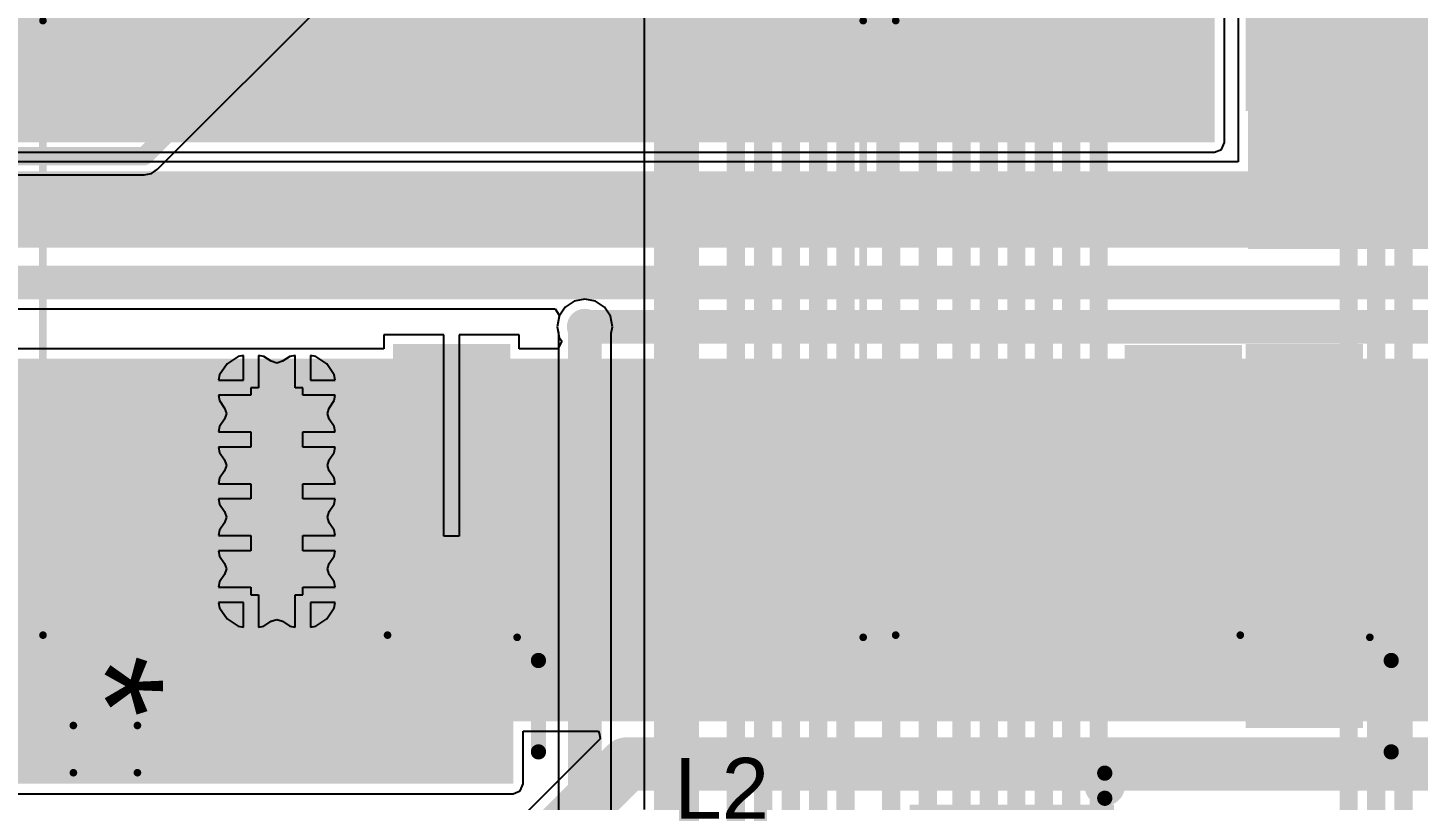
# Model space of a CAD drawing. Header units: millimetres. Extents: x 0 to 214, y 0 to 214.
# Drawn here: x 2.177 to 3.089, y 0.89 to 1.397 of the extents above; entities that cross this region are included whole.
import ezdxf

# ---------------------------------------------------------------- set-up
doc = ezdxf.new("R2010")
doc.units = ezdxf.units.MM
doc.header["$MEASUREMENT"] = 0
for name, color, linetype in [('BottomLayer', 5, 'Continuous'), ('BottomSolder', 6, 'Continuous'), ('TopLayer', 1, 'Continuous'), ('TopOverlay', 2, 'Continuous'), ('TopPaste', 8, 'Continuous'), ('TopSolder', 216, 'Continuous'), ('ViaHoleLayer', 16, 'Continuous')]:
    doc.layers.add(name, color=color, linetype=linetype)
doc.styles.add('Arial', font='', dxfattribs={"height": 0.2})
doc.styles.get('Arial').set_extended_font_data('Arial')

# ---------------------------------------------------------------- blocks, each defined once
blk = doc.blocks.new('SLF12575T_221M1R3_PF_213')
at = {"layer": 'TopLayer'}
for points in [[(-0.26969, 0.06299), (-0.16732, 0.06299), (-0.16732, -0.06299), (-0.26969, -0.06299)], [(0.16732, 0.06299), (0.26969, 0.06299), (0.26969, -0.06299), (0.16732, -0.06299)]]:
    blk.add_hatch(color=1, dxfattribs=at).paths.add_polyline_path(points)
at = {"layer": 'TopPaste'}
for points in [[(-0.26969, 0.06299), (-0.16732, 0.06299), (-0.16732, -0.06299), (-0.26969, -0.06299)], [(0.16732, 0.06299), (0.26969, 0.06299), (0.26969, -0.06299), (0.16732, -0.06299)]]:
    blk.add_hatch(color=8, dxfattribs=at).paths.add_polyline_path(points)
at = {"layer": 'TopSolder'}
for points in [[(-0.27369, 0.06699), (-0.16332, 0.06699), (-0.16332, -0.06699), (-0.27369, -0.06699)], [(0.16332, 0.06699), (0.27369, 0.06699), (0.27369, -0.06699), (0.16332, -0.06699)]]:
    blk.add_hatch(color=216, dxfattribs=at).paths.add_polyline_path(points)
at = {"layer": 'TopOverlay', "const_width": 0.005}
for points in [[(-0.188, 0.19), (-0.188, 0.249)], [(0.217, 0.249), (-0.188, 0.249)], [(0.25, 0.081), (0.25, 0.215)], [(-0.248, 0.081), (-0.248, 0.19)], [(-0.188, 0.19), (-0.248, 0.19)], [(-0.25, -0.215), (-0.25, -0.081)], [(0.25, -0.215), (0.25, -0.081)], [(0.217, -0.249), (-0.217, -0.249)]]:
    blk.add_lwpolyline(points, dxfattribs=at)
at = {"layer": 'TopOverlay'}
for points, const_width in [([(-0.18925, 0.249, 1), (-0.18675, 0.249, 1)], 0.0025), ([(-0.18925, 0.249, 1), (-0.18675, 0.249, 1)], 0.0025), ([(0.21575, 0.249, 1), (0.21825, 0.249, 1)], 0.0025), ([(0.21575, 0.249, 1), (0.21825, 0.249, 1)], 0.0025), ([(0.24875, 0.215, 1), (0.25125, 0.215, 1)], 0.0025), ([(0.24875, 0.215, 1), (0.25125, 0.215, 1)], 0.0025), ([(-0.24925, 0.19, 1), (-0.24675, 0.19, 1)], 0.0025), ([(-0.24925, 0.19, 1), (-0.24675, 0.19, 1)], 0.0025), ([(-0.18925, 0.19, 1), (-0.18675, 0.19, 1)], 0.0025), ([(-0.18925, 0.19, 1), (-0.18675, 0.19, 1)], 0.0025), ([(-0.24925, 0.081, 1), (-0.24675, 0.081, 1)], 0.0025), ([(0.24875, 0.081, 1), (0.25125, 0.081, 1)], 0.0025), ([(-0.27781, 0.061, 1), (-0.2943, 0.061, 1)], 0.01), ([(-0.2968, 0.061, 1), (-0.2918, 0.061, 1)], 0.005), ([(-0.28031, 0.061, 1), (-0.27531, 0.061, 1)], 0.005), ([(-0.25125, -0.081, 1), (-0.24875, -0.081, 1)], 0.0025), ([(0.24875, -0.081, 1), (0.25125, -0.081, 1)], 0.0025), ([(-0.25125, -0.215, 1), (-0.24875, -0.215, 1)], 0.0025), ([(-0.25125, -0.215, 1), (-0.24875, -0.215, 1)], 0.0025), ([(0.24875, -0.215, 1), (0.25125, -0.215, 1)], 0.0025), ([(0.24875, -0.215, 1), (0.25125, -0.215, 1)], 0.0025), ([(-0.21825, -0.249, 1), (-0.21575, -0.249, 1)], 0.0025), ([(-0.21825, -0.249, 1), (-0.21575, -0.249, 1)], 0.0025), ([(0.21575, -0.249, 1), (0.21825, -0.249, 1)], 0.0025), ([(0.21575, -0.249, 1), (0.21825, -0.249, 1)], 0.0025)]:
    blk.add_lwpolyline(points, format="xyb", close=True, dxfattribs=dict(at, const_width=const_width))
at = {"layer": 'TopOverlay', "const_width": 0.005}
for points in [[(0.217, 0.249, -0.414214), (0.25, 0.215)], [(-0.217, -0.249, -0.414214), (-0.25, -0.215)], [(0.25, -0.215, -0.414214), (0.217, -0.249)]]:
    blk.add_lwpolyline(points, format="xyb", dxfattribs=at)
blk = doc.blocks.new('C__0603_216')
at = {"layer": 'TopLayer'}
for points in [[(-0.015, 0.0175), (-0.015, -0.0175), (-0.045, -0.0175), (-0.045, 0.0175)], [(0.045, 0.0175), (0.045, -0.0175), (0.015, -0.0175), (0.015, 0.0175)]]:
    blk.add_hatch(color=1, dxfattribs=at).paths.add_polyline_path(points)
at = {"layer": 'TopPaste'}
for points in [[(-0.015, 0.0175), (-0.015, -0.0175), (-0.045, -0.0175), (-0.045, 0.0175)], [(0.045, 0.0175), (0.045, -0.0175), (0.015, -0.0175), (0.015, 0.0175)]]:
    blk.add_hatch(color=8, dxfattribs=at).paths.add_polyline_path(points)
at = {"layer": 'TopSolder'}
for points in [[(-0.01264, 0.01986), (-0.01264, -0.01986), (-0.04736, -0.01986), (-0.04736, 0.01986)], [(0.04736, 0.01986), (0.04736, -0.01986), (0.01264, -0.01986), (0.01264, 0.01986)]]:
    blk.add_hatch(color=216, dxfattribs=at).paths.add_polyline_path(points)
at = {"layer": 'TopOverlay', "const_width": 0.005}
for points in [[(-0.049, 0.021), (-0.018, 0.021)], [(-0.049, 0.021), (-0.049, -0.021)], [(0.018, 0.021), (0.049, 0.021)], [(0.049, 0.021), (0.049, -0.021)], [(-0.049, -0.021), (-0.018, -0.021)], [(0.018, -0.021), (0.049, -0.021)]]:
    blk.add_lwpolyline(points, dxfattribs=at)
at = {"layer": 'TopOverlay', "const_width": 0.0025}
for points in [[(-0.05025, 0.021, 1), (-0.04775, 0.021, 1)], [(-0.05025, 0.021, 1), (-0.04775, 0.021, 1)], [(-0.01925, 0.021, 1), (-0.01675, 0.021, 1)], [(0.01675, 0.021, 1), (0.01925, 0.021, 1)], [(0.04775, 0.021, 1), (0.05025, 0.021, 1)], [(0.04775, 0.021, 1), (0.05025, 0.021, 1)], [(-0.05025, -0.021, 1), (-0.04775, -0.021, 1)], [(-0.05025, -0.021, 1), (-0.04775, -0.021, 1)], [(-0.01925, -0.021, 1), (-0.01675, -0.021, 1)], [(0.01675, -0.021, 1), (0.01925, -0.021, 1)], [(0.04775, -0.021, 1), (0.05025, -0.021, 1)], [(0.04775, -0.021, 1), (0.05025, -0.021, 1)]]:
    blk.add_lwpolyline(points, format="xyb", close=True, dxfattribs=at)
blk = doc.blocks.new('VT1H471MI135000CE0_360')
at = {"layer": 'TopLayer'}
for points in [[(-0.32461, 0.03445), (-0.08051, 0.03445), (-0.08051, -0.03445), (-0.32461, -0.03445)], [(0.08051, 0.03445), (0.32461, 0.03445), (0.32461, -0.03445), (0.08051, -0.03445)]]:
    blk.add_hatch(color=1, dxfattribs=at).paths.add_polyline_path(points)
at = {"layer": 'TopPaste'}
for points in [[(-0.32461, 0.03445), (-0.08051, 0.03445), (-0.08051, -0.03445), (-0.32461, -0.03445)], [(0.08051, 0.03445), (0.32461, 0.03445), (0.32461, -0.03445), (0.08051, -0.03445)]]:
    blk.add_hatch(color=8, dxfattribs=at).paths.add_polyline_path(points)
at = {"layer": 'TopSolder'}
for points in [[(-0.32861, 0.03845), (-0.07651, 0.03845), (-0.07651, -0.03845), (-0.32861, -0.03845)], [(0.07651, 0.03845), (0.32861, 0.03845), (0.32861, -0.03845), (0.07651, -0.03845)]]:
    blk.add_hatch(color=216, dxfattribs=at).paths.add_polyline_path(points)
at = {"layer": 'TopOverlay'}
for points, const_width in [([(-0.26961, 0.13617), (-0.13578, 0.27)], 0.005), ([(0.269, 0.27), (-0.13578, 0.27)], 0.005), ([(0.269, 0.043), (0.269, 0.27)], 0.005), ([(-0.26842, 0.042), (-0.26961, 0.13617)], 0.005), ([(-0.30956, 0.048), (-0.30956, 0.108)], 0.01), ([(-0.27956, 0.077), (-0.33956, 0.077)], 0.01), ([(0.34422, 0.057), (0.28422, 0.057)], 0.01), ([(-0.26488, -0.1389), (-0.26367, -0.04299)], 0.005), ([(0.26758, -0.268), (0.26758, -0.042)], 0.005), ([(-0.13578, -0.268), (-0.26488, -0.1389)], 0.005), ([(0.26758, -0.268), (-0.13578, -0.268)], 0.005)]:
    blk.add_lwpolyline(points, dxfattribs=dict(at, const_width=const_width))
for points, const_width in [([(-0.13703, 0.27, 1), (-0.13453, 0.27, 1)], 0.0025), ([(-0.13703, 0.27, 1), (-0.13453, 0.27, 1)], 0.0025), ([(0.26775, 0.27, 1), (0.27025, 0.27, 1)], 0.0025), ([(0.26775, 0.27, 1), (0.27025, 0.27, 1)], 0.0025), ([(-0.27086, 0.13617, 1), (-0.26836, 0.13617, 1)], 0.0025), ([(-0.27086, 0.13617, 1), (-0.26836, 0.13617, 1)], 0.0025), ([(-0.31206, 0.108, 1), (-0.30706, 0.108, 1)], 0.005), ([(-0.34206, 0.077, 1), (-0.33706, 0.077, 1)], 0.005), ([(-0.28206, 0.077, 1), (-0.27706, 0.077, 1)], 0.005), ([(0.28172, 0.057, 1), (0.28672, 0.057, 1)], 0.005), ([(0.34172, 0.057, 1), (0.34672, 0.057, 1)], 0.005), ([(-0.31206, 0.048, 1), (-0.30706, 0.048, 1)], 0.005), ([(-0.26967, 0.042, 1), (-0.26717, 0.042, 1)], 0.0025), ([(0.26775, 0.043, 1), (0.27025, 0.043, 1)], 0.0025), ([(-0.26492, -0.04299, 1), (-0.26242, -0.04299, 1)], 0.0025), ([(0.26633, -0.042, 1), (0.26883, -0.042, 1)], 0.0025), ([(-0.26613, -0.1389, 1), (-0.26363, -0.1389, 1)], 0.0025), ([(-0.26613, -0.1389, 1), (-0.26363, -0.1389, 1)], 0.0025), ([(-0.13703, -0.268, 1), (-0.13453, -0.268, 1)], 0.0025), ([(-0.13703, -0.268, 1), (-0.13453, -0.268, 1)], 0.0025), ([(0.26633, -0.268, 1), (0.26883, -0.268, 1)], 0.0025), ([(0.26633, -0.268, 1), (0.26883, -0.268, 1)], 0.0025)]:
    blk.add_lwpolyline(points, format="xyb", close=True, dxfattribs=dict(at, const_width=const_width))
blk = doc.blocks.new('VT1H471MI135000CE0_362')
at = {"layer": 'TopLayer'}
for points in [[(-0.32461, 0.03445), (-0.08051, 0.03445), (-0.08051, -0.03445), (-0.32461, -0.03445)], [(0.08051, 0.03445), (0.32461, 0.03445), (0.32461, -0.03445), (0.08051, -0.03445)]]:
    blk.add_hatch(color=1, dxfattribs=at).paths.add_polyline_path(points)
at = {"layer": 'TopPaste'}
for points in [[(-0.32461, 0.03445), (-0.08051, 0.03445), (-0.08051, -0.03445), (-0.32461, -0.03445)], [(0.08051, 0.03445), (0.32461, 0.03445), (0.32461, -0.03445), (0.08051, -0.03445)]]:
    blk.add_hatch(color=8, dxfattribs=at).paths.add_polyline_path(points)
at = {"layer": 'TopSolder'}
for points in [[(-0.32861, 0.03845), (-0.07651, 0.03845), (-0.07651, -0.03845), (-0.32861, -0.03845)], [(0.07651, 0.03845), (0.32861, 0.03845), (0.32861, -0.03845), (0.07651, -0.03845)]]:
    blk.add_hatch(color=216, dxfattribs=at).paths.add_polyline_path(points)
at = {"layer": 'TopOverlay'}
for points, const_width in [([(-0.26961, 0.13617), (-0.13578, 0.27)], 0.005), ([(0.269, 0.27), (-0.13578, 0.27)], 0.005), ([(0.269, 0.043), (0.269, 0.27)], 0.005), ([(-0.26842, 0.042), (-0.26961, 0.13617)], 0.005), ([(-0.30956, 0.048), (-0.30956, 0.108)], 0.01), ([(-0.27956, 0.077), (-0.33956, 0.077)], 0.01), ([(0.34422, 0.057), (0.28422, 0.057)], 0.01), ([(-0.26488, -0.1389), (-0.26367, -0.04299)], 0.005), ([(0.26758, -0.268), (0.26758, -0.042)], 0.005), ([(-0.13578, -0.268), (-0.26488, -0.1389)], 0.005), ([(0.26758, -0.268), (-0.13578, -0.268)], 0.005)]:
    blk.add_lwpolyline(points, dxfattribs=dict(at, const_width=const_width))
for points, const_width in [([(-0.13703, 0.27, 1), (-0.13453, 0.27, 1)], 0.0025), ([(-0.13703, 0.27, 1), (-0.13453, 0.27, 1)], 0.0025), ([(0.26775, 0.27, 1), (0.27025, 0.27, 1)], 0.0025), ([(0.26775, 0.27, 1), (0.27025, 0.27, 1)], 0.0025), ([(-0.27086, 0.13617, 1), (-0.26836, 0.13617, 1)], 0.0025), ([(-0.27086, 0.13617, 1), (-0.26836, 0.13617, 1)], 0.0025), ([(-0.31206, 0.108, 1), (-0.30706, 0.108, 1)], 0.005), ([(-0.34206, 0.077, 1), (-0.33706, 0.077, 1)], 0.005), ([(-0.28206, 0.077, 1), (-0.27706, 0.077, 1)], 0.005), ([(0.28172, 0.057, 1), (0.28672, 0.057, 1)], 0.005), ([(0.34172, 0.057, 1), (0.34672, 0.057, 1)], 0.005), ([(-0.31206, 0.048, 1), (-0.30706, 0.048, 1)], 0.005), ([(-0.26967, 0.042, 1), (-0.26717, 0.042, 1)], 0.0025), ([(0.26775, 0.043, 1), (0.27025, 0.043, 1)], 0.0025), ([(-0.26492, -0.04299, 1), (-0.26242, -0.04299, 1)], 0.0025), ([(0.26633, -0.042, 1), (0.26883, -0.042, 1)], 0.0025), ([(-0.26613, -0.1389, 1), (-0.26363, -0.1389, 1)], 0.0025), ([(-0.26613, -0.1389, 1), (-0.26363, -0.1389, 1)], 0.0025), ([(-0.13703, -0.268, 1), (-0.13453, -0.268, 1)], 0.0025), ([(-0.13703, -0.268, 1), (-0.13453, -0.268, 1)], 0.0025), ([(0.26633, -0.268, 1), (0.26883, -0.268, 1)], 0.0025), ([(0.26633, -0.268, 1), (0.26883, -0.268, 1)], 0.0025)]:
    blk.add_lwpolyline(points, format="xyb", close=True, dxfattribs=dict(at, const_width=const_width))

msp = doc.modelspace()

# ---------------------------------------------------------------- hatches: boundary and pattern name
at = {"layer": 'BottomLayer'}
h = msp.add_hatch(color=5, dxfattribs=at)
edge = h.paths.add_edge_path()
edge.add_arc((2.542, 1.201), 0.01181, 0, 360)
msp.add_hatch(color=5, dxfattribs=at).paths.add_polyline_path([(2.896, 0.991), (2.973, 0.991), (2.973, 1.189), (2.896, 1.189)])
h = msp.add_hatch(color=5, dxfattribs=at)
edge = h.paths.add_edge_path()
edge.add_arc((2.323, 1.161), 0.01181, 0, 360)
h = msp.add_hatch(color=5, dxfattribs=at)
edge = h.paths.add_edge_path()
edge.add_arc((2.357, 1.161), 0.01181, 0, 360)
h = msp.add_hatch(color=5, dxfattribs=at)
edge = h.paths.add_edge_path()
edge.add_arc((2.917, 1.16), 0.01181, 0, 360)
h = msp.add_hatch(color=5, dxfattribs=at)
edge = h.paths.add_edge_path()
edge.add_arc((2.951, 1.16), 0.01181, 0, 360)
h = msp.add_hatch(color=5, dxfattribs=at)
edge = h.paths.add_edge_path()
edge.add_arc((2.323, 1.127), 0.01181, 0, 360)
h = msp.add_hatch(color=5, dxfattribs=at)
edge = h.paths.add_edge_path()
edge.add_arc((2.357, 1.127), 0.01181, 0, 360)
h = msp.add_hatch(color=5, dxfattribs=at)
edge = h.paths.add_edge_path()
edge.add_arc((2.917, 1.126), 0.01181, 0, 360)
h = msp.add_hatch(color=5, dxfattribs=at)
edge = h.paths.add_edge_path()
edge.add_arc((2.951, 1.126), 0.01181, 0, 360)
h = msp.add_hatch(color=5, dxfattribs=at)
edge = h.paths.add_edge_path()
edge.add_arc((2.323, 1.093), 0.01181, 0, 360)
h = msp.add_hatch(color=5, dxfattribs=at)
edge = h.paths.add_edge_path()
edge.add_arc((2.357, 1.093), 0.01181, 0, 360)
h = msp.add_hatch(color=5, dxfattribs=at)
edge = h.paths.add_edge_path()
edge.add_arc((2.917, 1.092), 0.01181, 0, 360)
h = msp.add_hatch(color=5, dxfattribs=at)
edge = h.paths.add_edge_path()
edge.add_arc((2.951, 1.092), 0.01181, 0, 360)
h = msp.add_hatch(color=5, dxfattribs=at)
edge = h.paths.add_edge_path()
edge.add_arc((2.323, 1.059), 0.01181, 0, 360)
h = msp.add_hatch(color=5, dxfattribs=at)
edge = h.paths.add_edge_path()
edge.add_arc((2.357, 1.059), 0.01181, 0, 360)
h = msp.add_hatch(color=5, dxfattribs=at)
edge = h.paths.add_edge_path()
edge.add_arc((2.917, 1.058), 0.01181, 0, 360)
h = msp.add_hatch(color=5, dxfattribs=at)
edge = h.paths.add_edge_path()
edge.add_arc((2.951, 1.058), 0.01181, 0, 360)
h = msp.add_hatch(color=5, dxfattribs=at)
edge = h.paths.add_edge_path()
edge.add_arc((2.323, 1.025), 0.01181, 0, 360)
h = msp.add_hatch(color=5, dxfattribs=at)
edge = h.paths.add_edge_path()
edge.add_arc((2.357, 1.025), 0.01181, 0, 360)
h = msp.add_hatch(color=5, dxfattribs=at)
edge = h.paths.add_edge_path()
edge.add_arc((2.917, 1.024), 0.01181, 0, 360)
h = msp.add_hatch(color=5, dxfattribs=at)
edge = h.paths.add_edge_path()
edge.add_arc((2.951, 1.024), 0.01181, 0, 360)
at = {"layer": 'BottomSolder'}
h = msp.add_hatch(color=6, dxfattribs=at)
edge = h.paths.add_edge_path()
edge.add_arc((2.542, 1.201), 0.00591, 0, 360)
h = msp.add_hatch(color=6, dxfattribs=at)
edge = h.paths.add_edge_path()
edge.add_arc((2.323, 1.161), 0.00591, 0, 360)
h = msp.add_hatch(color=6, dxfattribs=at)
edge = h.paths.add_edge_path()
edge.add_arc((2.357, 1.161), 0.00591, 0, 360)
h = msp.add_hatch(color=6, dxfattribs=at)
edge = h.paths.add_edge_path()
edge.add_arc((2.917, 1.16), 0.00591, 0, 360)
h = msp.add_hatch(color=6, dxfattribs=at)
edge = h.paths.add_edge_path()
edge.add_arc((2.951, 1.16), 0.00591, 0, 360)
h = msp.add_hatch(color=6, dxfattribs=at)
edge = h.paths.add_edge_path()
edge.add_arc((2.323, 1.127), 0.00591, 0, 360)
h = msp.add_hatch(color=6, dxfattribs=at)
edge = h.paths.add_edge_path()
edge.add_arc((2.357, 1.127), 0.00591, 0, 360)
h = msp.add_hatch(color=6, dxfattribs=at)
edge = h.paths.add_edge_path()
edge.add_arc((2.917, 1.126), 0.00591, 0, 360)
h = msp.add_hatch(color=6, dxfattribs=at)
edge = h.paths.add_edge_path()
edge.add_arc((2.951, 1.126), 0.00591, 0, 360)
h = msp.add_hatch(color=6, dxfattribs=at)
edge = h.paths.add_edge_path()
edge.add_arc((2.323, 1.093), 0.00591, 0, 360)
h = msp.add_hatch(color=6, dxfattribs=at)
edge = h.paths.add_edge_path()
edge.add_arc((2.357, 1.093), 0.00591, 0, 360)
h = msp.add_hatch(color=6, dxfattribs=at)
edge = h.paths.add_edge_path()
edge.add_arc((2.917, 1.092), 0.00591, 0, 360)
h = msp.add_hatch(color=6, dxfattribs=at)
edge = h.paths.add_edge_path()
edge.add_arc((2.951, 1.092), 0.00591, 0, 360)
h = msp.add_hatch(color=6, dxfattribs=at)
edge = h.paths.add_edge_path()
edge.add_arc((2.323, 1.059), 0.00591, 0, 360)
h = msp.add_hatch(color=6, dxfattribs=at)
edge = h.paths.add_edge_path()
edge.add_arc((2.357, 1.059), 0.00591, 0, 360)
h = msp.add_hatch(color=6, dxfattribs=at)
edge = h.paths.add_edge_path()
edge.add_arc((2.917, 1.058), 0.00591, 0, 360)
h = msp.add_hatch(color=6, dxfattribs=at)
edge = h.paths.add_edge_path()
edge.add_arc((2.951, 1.058), 0.00591, 0, 360)
h = msp.add_hatch(color=6, dxfattribs=at)
edge = h.paths.add_edge_path()
edge.add_arc((2.323, 1.025), 0.00591, 0, 360)
h = msp.add_hatch(color=6, dxfattribs=at)
edge = h.paths.add_edge_path()
edge.add_arc((2.357, 1.025), 0.00591, 0, 360)
h = msp.add_hatch(color=6, dxfattribs=at)
edge = h.paths.add_edge_path()
edge.add_arc((2.917, 1.024), 0.00591, 0, 360)
h = msp.add_hatch(color=6, dxfattribs=at)
edge = h.paths.add_edge_path()
edge.add_arc((2.951, 1.024), 0.00591, 0, 360)
at = {"layer": 'TopLayer'}
for points in [[(1.838, 1.322), (2.955, 1.322), (2.955, 1.593), (1.838, 1.593)], [(2.977, 1.252), (3.732, 1.252), (3.732, 1.535), (2.977, 1.535)], [(1.558, 0.942), (3.731, 0.942), (3.731, 1.18), (1.558, 1.18)], [(1.205, 0.935), (2.411, 0.935), (2.411, 1.072), (1.205, 1.072)], [(2.008, 0.901), (2.495, 0.901), (2.495, 0.948), (2.008, 0.948)]]:
    msp.add_hatch(color=1, dxfattribs=at).paths.add_polyline_path(points)
h = msp.add_hatch(color=1, dxfattribs=at)
edge = h.paths.add_edge_path()
edge.add_arc((2.542, 1.201), 0.01181, 0, 360)
h = msp.add_hatch(color=1, dxfattribs=at)
edge = h.paths.add_edge_path()
edge.add_arc((2.323, 1.161), 0.01181, 0, 360)
h = msp.add_hatch(color=1, dxfattribs=at)
edge = h.paths.add_edge_path()
edge.add_arc((2.357, 1.161), 0.01181, 0, 360)
h = msp.add_hatch(color=1, dxfattribs=at)
edge = h.paths.add_edge_path()
edge.add_arc((2.917, 1.16), 0.01181, 0, 360)
h = msp.add_hatch(color=1, dxfattribs=at)
edge = h.paths.add_edge_path()
edge.add_arc((2.951, 1.16), 0.01181, 0, 360)
h = msp.add_hatch(color=1, dxfattribs=at)
edge = h.paths.add_edge_path()
edge.add_arc((2.323, 1.127), 0.01181, 0, 360)
h = msp.add_hatch(color=1, dxfattribs=at)
edge = h.paths.add_edge_path()
edge.add_arc((2.357, 1.127), 0.01181, 0, 360)
h = msp.add_hatch(color=1, dxfattribs=at)
edge = h.paths.add_edge_path()
edge.add_arc((2.917, 1.126), 0.01181, 0, 360)
h = msp.add_hatch(color=1, dxfattribs=at)
edge = h.paths.add_edge_path()
edge.add_arc((2.951, 1.126), 0.01181, 0, 360)
h = msp.add_hatch(color=1, dxfattribs=at)
edge = h.paths.add_edge_path()
edge.add_arc((2.323, 1.093), 0.01181, 0, 360)
h = msp.add_hatch(color=1, dxfattribs=at)
edge = h.paths.add_edge_path()
edge.add_arc((2.357, 1.093), 0.01181, 0, 360)
h = msp.add_hatch(color=1, dxfattribs=at)
edge = h.paths.add_edge_path()
edge.add_arc((2.917, 1.092), 0.01181, 0, 360)
h = msp.add_hatch(color=1, dxfattribs=at)
edge = h.paths.add_edge_path()
edge.add_arc((2.951, 1.092), 0.01181, 0, 360)
h = msp.add_hatch(color=1, dxfattribs=at)
edge = h.paths.add_edge_path()
edge.add_arc((2.323, 1.059), 0.01181, 0, 360)
h = msp.add_hatch(color=1, dxfattribs=at)
edge = h.paths.add_edge_path()
edge.add_arc((2.357, 1.059), 0.01181, 0, 360)
h = msp.add_hatch(color=1, dxfattribs=at)
edge = h.paths.add_edge_path()
edge.add_arc((2.917, 1.058), 0.01181, 0, 360)
h = msp.add_hatch(color=1, dxfattribs=at)
edge = h.paths.add_edge_path()
edge.add_arc((2.951, 1.058), 0.01181, 0, 360)
h = msp.add_hatch(color=1, dxfattribs=at)
edge = h.paths.add_edge_path()
edge.add_arc((2.323, 1.025), 0.01181, 0, 360)
h = msp.add_hatch(color=1, dxfattribs=at)
edge = h.paths.add_edge_path()
edge.add_arc((2.357, 1.025), 0.01181, 0, 360)
h = msp.add_hatch(color=1, dxfattribs=at)
edge = h.paths.add_edge_path()
edge.add_arc((2.917, 1.024), 0.01181, 0, 360)
h = msp.add_hatch(color=1, dxfattribs=at)
edge = h.paths.add_edge_path()
edge.add_arc((2.951, 1.024), 0.01181, 0, 360)
at = {"layer": 'TopSolder'}
h = msp.add_hatch(color=216, dxfattribs=at)
edge = h.paths.add_edge_path()
edge.add_arc((2.542, 1.201), 0.00591, 0, 360)
h = msp.add_hatch(color=216, dxfattribs=at)
edge = h.paths.add_edge_path()
edge.add_arc((2.323, 1.161), 0.00591, 0, 360)
h = msp.add_hatch(color=216, dxfattribs=at)
edge = h.paths.add_edge_path()
edge.add_arc((2.357, 1.161), 0.00591, 0, 360)
h = msp.add_hatch(color=216, dxfattribs=at)
edge = h.paths.add_edge_path()
edge.add_arc((2.917, 1.16), 0.00591, 0, 360)
h = msp.add_hatch(color=216, dxfattribs=at)
edge = h.paths.add_edge_path()
edge.add_arc((2.951, 1.16), 0.00591, 0, 360)
h = msp.add_hatch(color=216, dxfattribs=at)
edge = h.paths.add_edge_path()
edge.add_arc((2.323, 1.127), 0.00591, 0, 360)
h = msp.add_hatch(color=216, dxfattribs=at)
edge = h.paths.add_edge_path()
edge.add_arc((2.357, 1.127), 0.00591, 0, 360)
h = msp.add_hatch(color=216, dxfattribs=at)
edge = h.paths.add_edge_path()
edge.add_arc((2.917, 1.126), 0.00591, 0, 360)
h = msp.add_hatch(color=216, dxfattribs=at)
edge = h.paths.add_edge_path()
edge.add_arc((2.951, 1.126), 0.00591, 0, 360)
h = msp.add_hatch(color=216, dxfattribs=at)
edge = h.paths.add_edge_path()
edge.add_arc((2.323, 1.093), 0.00591, 0, 360)
h = msp.add_hatch(color=216, dxfattribs=at)
edge = h.paths.add_edge_path()
edge.add_arc((2.357, 1.093), 0.00591, 0, 360)
h = msp.add_hatch(color=216, dxfattribs=at)
edge = h.paths.add_edge_path()
edge.add_arc((2.917, 1.092), 0.00591, 0, 360)
h = msp.add_hatch(color=216, dxfattribs=at)
edge = h.paths.add_edge_path()
edge.add_arc((2.951, 1.092), 0.00591, 0, 360)
h = msp.add_hatch(color=216, dxfattribs=at)
edge = h.paths.add_edge_path()
edge.add_arc((2.323, 1.059), 0.00591, 0, 360)
h = msp.add_hatch(color=216, dxfattribs=at)
edge = h.paths.add_edge_path()
edge.add_arc((2.357, 1.059), 0.00591, 0, 360)
h = msp.add_hatch(color=216, dxfattribs=at)
edge = h.paths.add_edge_path()
edge.add_arc((2.917, 1.058), 0.00591, 0, 360)
h = msp.add_hatch(color=216, dxfattribs=at)
edge = h.paths.add_edge_path()
edge.add_arc((2.951, 1.058), 0.00591, 0, 360)
h = msp.add_hatch(color=216, dxfattribs=at)
edge = h.paths.add_edge_path()
edge.add_arc((2.323, 1.025), 0.00591, 0, 360)
h = msp.add_hatch(color=216, dxfattribs=at)
edge = h.paths.add_edge_path()
edge.add_arc((2.357, 1.025), 0.00591, 0, 360)
h = msp.add_hatch(color=216, dxfattribs=at)
edge = h.paths.add_edge_path()
edge.add_arc((2.917, 1.024), 0.00591, 0, 360)
h = msp.add_hatch(color=216, dxfattribs=at)
edge = h.paths.add_edge_path()
edge.add_arc((2.951, 1.024), 0.00591, 0, 360)
at = {"layer": 'ViaHoleLayer'}
h = msp.add_hatch(color=16, dxfattribs=at)
edge = h.paths.add_edge_path()
edge.add_arc((2.542, 1.201), 0.00591, 0, 360)
h = msp.add_hatch(color=16, dxfattribs=at)
edge = h.paths.add_edge_path()
edge.add_arc((2.323, 1.161), 0.00591, 0, 360)
h = msp.add_hatch(color=16, dxfattribs=at)
edge = h.paths.add_edge_path()
edge.add_arc((2.357, 1.161), 0.00591, 0, 360)
h = msp.add_hatch(color=16, dxfattribs=at)
edge = h.paths.add_edge_path()
edge.add_arc((2.917, 1.16), 0.00591, 0, 360)
h = msp.add_hatch(color=16, dxfattribs=at)
edge = h.paths.add_edge_path()
edge.add_arc((2.951, 1.16), 0.00591, 0, 360)
h = msp.add_hatch(color=16, dxfattribs=at)
edge = h.paths.add_edge_path()
edge.add_arc((2.323, 1.127), 0.00591, 0, 360)
h = msp.add_hatch(color=16, dxfattribs=at)
edge = h.paths.add_edge_path()
edge.add_arc((2.357, 1.127), 0.00591, 0, 360)
h = msp.add_hatch(color=16, dxfattribs=at)
edge = h.paths.add_edge_path()
edge.add_arc((2.917, 1.126), 0.00591, 0, 360)
h = msp.add_hatch(color=16, dxfattribs=at)
edge = h.paths.add_edge_path()
edge.add_arc((2.951, 1.126), 0.00591, 0, 360)
h = msp.add_hatch(color=16, dxfattribs=at)
edge = h.paths.add_edge_path()
edge.add_arc((2.323, 1.093), 0.00591, 0, 360)
h = msp.add_hatch(color=16, dxfattribs=at)
edge = h.paths.add_edge_path()
edge.add_arc((2.357, 1.093), 0.00591, 0, 360)
h = msp.add_hatch(color=16, dxfattribs=at)
edge = h.paths.add_edge_path()
edge.add_arc((2.917, 1.092), 0.00591, 0, 360)
h = msp.add_hatch(color=16, dxfattribs=at)
edge = h.paths.add_edge_path()
edge.add_arc((2.951, 1.092), 0.00591, 0, 360)
h = msp.add_hatch(color=16, dxfattribs=at)
edge = h.paths.add_edge_path()
edge.add_arc((2.323, 1.059), 0.00591, 0, 360)
h = msp.add_hatch(color=16, dxfattribs=at)
edge = h.paths.add_edge_path()
edge.add_arc((2.357, 1.059), 0.00591, 0, 360)
h = msp.add_hatch(color=16, dxfattribs=at)
edge = h.paths.add_edge_path()
edge.add_arc((2.917, 1.058), 0.00591, 0, 360)
h = msp.add_hatch(color=16, dxfattribs=at)
edge = h.paths.add_edge_path()
edge.add_arc((2.951, 1.058), 0.00591, 0, 360)
h = msp.add_hatch(color=16, dxfattribs=at)
edge = h.paths.add_edge_path()
edge.add_arc((2.323, 1.025), 0.00591, 0, 360)
h = msp.add_hatch(color=16, dxfattribs=at)
edge = h.paths.add_edge_path()
edge.add_arc((2.357, 1.025), 0.00591, 0, 360)
h = msp.add_hatch(color=16, dxfattribs=at)
edge = h.paths.add_edge_path()
edge.add_arc((2.917, 1.024), 0.00591, 0, 360)
h = msp.add_hatch(color=16, dxfattribs=at)
edge = h.paths.add_edge_path()
edge.add_arc((2.951, 1.024), 0.00591, 0, 360)

# ---------------------------------------------------------------- linework, layer by layer
at = {"layer": 'BottomLayer'}
for p, q in [((2.58083, 1.62917), (2.58083, 0.88414)), ((2.26165, 1.30435), (2.53665, 1.57935)), ((2.25768, 1.3017), (2.26165, 1.30435)), ((1.80707, 1.30076), (2.253, 1.30076)), ((2.253, 1.30076), (2.25768, 1.3017)), ((2.52916, 1.21384), (2.52522, 1.20795)), ((2.53505, 1.21778), (2.52916, 1.21384)), ((2.542, 1.21916), (2.53505, 1.21778)), ((2.54895, 1.21778), (2.542, 1.21916)), ((2.55484, 1.21384), (2.54895, 1.21778)), ((2.55878, 1.20795), (2.55484, 1.21384)), ((2.52522, 1.20795), (2.52384, 1.201)), ((2.56016, 1.201), (2.55878, 1.20795)), ((2.52384, 1.201), (2.52467, 1.19684)), ((2.52467, 1.19684), (2.52467, 0.68518)), ((2.55933, 1.19684), (2.56016, 1.201)), ((2.55933, 0.678), (2.55933, 1.19684)), ((2.30728, 1.17672), (2.30245, 1.16951)), ((2.31449, 1.18155), (2.30728, 1.17672)), ((2.318, 1.18224), (2.31449, 1.18155)), ((2.318, 1.166), (2.318, 1.18224)), ((2.33151, 1.18155), (2.328, 1.18224)), ((2.328, 1.18224), (2.328, 1.161)), ((2.33633, 1.17832), (2.33151, 1.18155)), ((2.34, 1.17714), (2.33633, 1.17832)), ((2.34367, 1.17832), (2.34, 1.17714)), ((2.34849, 1.18155), (2.34367, 1.17832)), ((2.352, 1.18224), (2.34849, 1.18155)), ((2.352, 1.161), (2.352, 1.18224)), ((2.36551, 1.18155), (2.362, 1.18224)), ((2.362, 1.18224), (2.362, 1.166)), ((2.37272, 1.17672), (2.36551, 1.18155)), ((2.37755, 1.16951), (2.37272, 1.17672)), ((2.30245, 1.16951), (2.30176, 1.166)), ((2.37824, 1.166), (2.37755, 1.16951)), ((2.30176, 1.166), (2.318, 1.166)), ((2.328, 1.161), (2.323, 1.161)), ((2.323, 1.161), (2.323, 1.156)), ((2.357, 1.161), (2.352, 1.161)), ((2.357, 1.156), (2.357, 1.161)), ((2.362, 1.166), (2.37824, 1.166)), ((2.323, 1.156), (2.30176, 1.156)), ((2.30176, 1.156), (2.30245, 1.15249)), ((2.30245, 1.15249), (2.30568, 1.14767)), ((2.37824, 1.156), (2.357, 1.156)), ((2.37432, 1.14767), (2.37755, 1.15249)), ((2.37755, 1.15249), (2.37824, 1.156)), ((2.30568, 1.14033), (2.30245, 1.13551)), ((2.30568, 1.14767), (2.30686, 1.144)), ((2.30686, 1.144), (2.30568, 1.14033)), ((2.37314, 1.144), (2.37432, 1.14767)), ((2.37432, 1.14033), (2.37314, 1.144)), ((2.37755, 1.13551), (2.37432, 1.14033)), ((2.30245, 1.13551), (2.30176, 1.132)), ((2.30176, 1.132), (2.323, 1.132)), ((2.323, 1.132), (2.323, 1.122)), ((2.357, 1.122), (2.357, 1.132)), ((2.357, 1.132), (2.37824, 1.132)), ((2.37824, 1.132), (2.37755, 1.13551)), ((2.323, 1.122), (2.30176, 1.122)), ((2.30176, 1.122), (2.30245, 1.11849)), ((2.37824, 1.122), (2.357, 1.122)), ((2.37755, 1.11849), (2.37824, 1.122)), ((2.30245, 1.11849), (2.30568, 1.11367)), ((2.30568, 1.11367), (2.30686, 1.11)), ((2.37314, 1.11), (2.37432, 1.11367)), ((2.37432, 1.11367), (2.37755, 1.11849)), ((2.30568, 1.10633), (2.30245, 1.10151)), ((2.30686, 1.11), (2.30568, 1.10633)), ((2.37432, 1.10633), (2.37314, 1.11)), ((2.37755, 1.10151), (2.37432, 1.10633)), ((2.30245, 1.10151), (2.30176, 1.098)), ((2.30176, 1.098), (2.323, 1.098)), ((2.323, 1.098), (2.323, 1.088)), ((2.357, 1.088), (2.357, 1.098)), ((2.357, 1.098), (2.37824, 1.098)), ((2.37824, 1.098), (2.37755, 1.10151)), ((2.323, 1.088), (2.30176, 1.088)), ((2.30176, 1.088), (2.30245, 1.08449)), ((2.37824, 1.088), (2.357, 1.088)), ((2.37755, 1.08449), (2.37824, 1.088)), ((2.30245, 1.08449), (2.30568, 1.07967)), ((2.30568, 1.07967), (2.30686, 1.076)), ((2.37314, 1.076), (2.37432, 1.07967)), ((2.37432, 1.07967), (2.37755, 1.08449)), ((2.30245, 1.06751), (2.30176, 1.064)), ((2.30568, 1.07233), (2.30245, 1.06751)), ((2.30686, 1.076), (2.30568, 1.07233)), ((2.37432, 1.07233), (2.37314, 1.076)), ((2.37755, 1.06751), (2.37432, 1.07233)), ((2.37824, 1.064), (2.37755, 1.06751)), ((2.30176, 1.064), (2.323, 1.064)), ((2.323, 1.064), (2.323, 1.054)), ((2.357, 1.054), (2.357, 1.064)), ((2.357, 1.064), (2.37824, 1.064)), ((2.323, 1.054), (2.30176, 1.054)), ((2.30176, 1.054), (2.30245, 1.05049)), ((2.30245, 1.05049), (2.30568, 1.04567)), ((2.37824, 1.054), (2.357, 1.054)), ((2.37432, 1.04567), (2.37755, 1.05049)), ((2.37755, 1.05049), (2.37824, 1.054)), ((2.30568, 1.04567), (2.30686, 1.042)), ((2.30686, 1.042), (2.30568, 1.03833)), ((2.37314, 1.042), (2.37432, 1.04567)), ((2.37432, 1.03833), (2.37314, 1.042)), ((2.30245, 1.03351), (2.30176, 1.03)), ((2.30568, 1.03833), (2.30245, 1.03351)), ((2.37755, 1.03351), (2.37432, 1.03833)), ((2.37824, 1.03), (2.37755, 1.03351)), ((2.30176, 1.03), (2.323, 1.03)), ((2.323, 1.03), (2.323, 1.025)), ((2.323, 1.025), (2.328, 1.025)), ((2.328, 1.025), (2.328, 1.00376)), ((2.352, 1.00376), (2.352, 1.025)), ((2.352, 1.025), (2.357, 1.025)), ((2.357, 1.025), (2.357, 1.03)), ((2.357, 1.03), (2.37824, 1.03)), ((2.318, 1.02), (2.30176, 1.02)), ((2.30176, 1.02), (2.30245, 1.01649)), ((2.30245, 1.01649), (2.30728, 1.00928)), ((2.318, 1.00376), (2.318, 1.02)), ((2.37824, 1.02), (2.362, 1.02)), ((2.362, 1.02), (2.362, 1.00376)), ((2.37272, 1.00928), (2.37755, 1.01649)), ((2.37755, 1.01649), (2.37824, 1.02)), ((2.30728, 1.00928), (2.31449, 1.00445)), ((2.31449, 1.00445), (2.318, 1.00376)), ((2.328, 1.00376), (2.33151, 1.00445)), ((2.33151, 1.00445), (2.33633, 1.00768)), ((2.33633, 1.00768), (2.34, 1.00886)), ((2.34, 1.00886), (2.34367, 1.00768)), ((2.34367, 1.00768), (2.34849, 1.00445)), ((2.34849, 1.00445), (2.352, 1.00376)), ((2.362, 1.00376), (2.36551, 1.00445)), ((2.36551, 1.00445), (2.37272, 1.00928))]:
    msp.add_line(p, q, dxfattribs=at)
for points, const_width in [([(2.641, 0.53703), (2.641, 2.192)], 0.012), ([(2.659, 0.52703), (2.659, 2.181)], 0.012), ([(2.677, 0.51803), (2.677, 2.169)], 0.012), ([(2.695, 0.50916), (2.695, 2.156)], 0.012), ([(2.713, 0.50029), (2.713, 2.07)], 0.012), ([(2.767, 2.072), (2.767, 0.50055)], 0.012), ([(2.73916, 1.28056), (2.73916, 2.039)], 0.012), ([(2.789, 0.49568), (2.789, 1.949)], 0.012), ([(3.043, 0.16), (3.043, 1.67)], 0.012), ([(2.602, 0.62271), (2.602, 1.652)], 0.02953), ([(3.061, 0.07472), (3.061, 1.66254)], 0.012), ([(3.079, 0.102), (3.079, 1.65509)], 0.012), ([(2.23, 1.381), (2.483, 1.634)], 0.025), ([(2.807, 0.48681), (2.807, 1.63363)], 0.012), ([(2.825, 0.47936), (2.825, 1.62618)], 0.012), ([(2.843, 0.4719), (2.843, 1.61872)], 0.012), ([(2.861, 0.46444), (2.861, 1.61127)], 0.012), ([(2.879, 0.396), (2.879, 1.60381)], 0.012), ([(2.24654, 1.332), (2.51, 1.59546)], 0.012), ([(2.253, 1.313), (2.528, 1.588)], 0.012), ([(1.434, 1.381), (2.23, 1.381)], 0.025), ([(1.791, 1.332), (2.24654, 1.332)], 0.012), ([(1.802, 1.313), (2.253, 1.313)], 0.012), ([(2.73916, 1.28056), (2.743, 1.27672)], 0.012), ([(2.743, 0.50342), (2.743, 1.27672)], 0.012), ([(2.542, 0.678), (2.542, 1.201)], 0.022)]:
    msp.add_lwpolyline(points, dxfattribs=dict(at, const_width=const_width))
for points, const_width in [([(2.22375, 1.381, 1), (2.23625, 1.381, 1)], 0.0125), ([(2.22375, 1.381, 1), (2.23625, 1.381, 1)], 0.0125), ([(2.24354, 1.332, 1), (2.24954, 1.332, 1)], 0.006), ([(2.24354, 1.332, 1), (2.24954, 1.332, 1)], 0.006), ([(2.25, 1.313, 1), (2.256, 1.313, 1)], 0.006), ([(2.25, 1.313, 1), (2.256, 1.313, 1)], 0.006), ([(2.73616, 1.28056, 1), (2.74216, 1.28056, 1)], 0.006), ([(2.73616, 1.28056, 1), (2.74216, 1.28056, 1)], 0.006), ([(2.74, 1.27672, 1), (2.746, 1.27672, 1)], 0.006), ([(2.74, 1.27672, 1), (2.746, 1.27672, 1)], 0.006), ([(2.5365, 1.201, 1), (2.5475, 1.201, 1)], 0.011)]:
    msp.add_lwpolyline(points, format="xyb", close=True, dxfattribs=dict(at, const_width=const_width))
at = {"layer": 'TopLayer'}
for p, q in [((2.96149, 1.322), (2.96149, 1.593)), ((2.97051, 1.535), (2.97051, 1.30927)), ((1.838, 1.31551), (2.955, 1.31551)), ((2.955, 1.31551), (2.95959, 1.31741)), ((2.95959, 1.31741), (2.96149, 1.322)), ((2.97051, 1.30927), (1.82995, 1.30927)), ((1.755, 1.21267), (2.52262, 1.21267)), ((2.52262, 1.21267), (2.52518, 1.20854)), ((2.52517, 1.20767), (2.52384, 1.201)), ((2.52518, 1.20854), (2.52517, 1.20767)), ((2.44956, 1.19565), (2.41011, 1.19565)), ((2.41011, 1.19565), (2.41011, 1.18649)), ((2.44956, 1.0636), (2.44956, 1.19565)), ((2.49901, 1.19565), (2.45956, 1.19565)), ((2.45956, 1.19565), (2.45956, 1.0636)), ((2.49901, 1.18649), (2.49901, 1.19565)), ((2.52384, 1.201), (2.52522, 1.19405)), ((2.41011, 1.18649), (1.93967, 1.18649)), ((2.52426, 1.18649), (2.49901, 1.18649)), ((2.52693, 1.19149), (2.52426, 1.18649)), ((2.52522, 1.19405), (2.52693, 1.19149)), ((2.45956, 1.0636), (2.44956, 1.0636)), ((2.55205, 0.93051), (2.45481, 0.83327)), ((2.50149, 0.901), (2.50149, 0.93551)), ((2.50149, 0.93551), (2.551, 0.93551)), ((2.551, 0.93551), (2.55169, 0.93337)), ((2.55169, 0.93337), (2.55205, 0.93051)), ((2.008, 0.89451), (2.495, 0.89451)), ((2.495, 0.89451), (2.49959, 0.89641)), ((2.49959, 0.89641), (2.50149, 0.901))]:
    msp.add_line(p, q, dxfattribs=at)
for points, const_width in [([(3.01389, 1.28989), (3.01389, 1.46872)], 0.05), ([(3.002, 1.278), (3.01389, 1.28989)], 0.05), ([(1.817, 1.278), (3.002, 1.278)], 0.05), ([(1.755, 1.23), (3.134, 1.23)], 0.022), ([(2.542, 1.201), (3.726, 1.201)], 0.022), ([(1.90032, 1.0585), (2.2545, 1.0585)], 0.025), ([(2.22751, 1.03151), (2.2596, 1.0636)], 0.025), ([(2.2545, 1.0585), (2.2596, 1.0636)], 0.025), ([(2.2596, 1.0636), (2.45456, 1.0636)], 0.025), ([(2.45456, 1.0636), (3.01389, 1.0636)], 0.025), ([(3.01389, 1.0636), (3.223, 1.0636)], 0.025), ([(2.22751, 0.92028), (2.22751, 1.03151)], 0.025), ([(2.459, 0.80357), (2.56943, 0.914)], 0.035), ([(2.56943, 0.914), (4.019, 0.914)], 0.035)]:
    msp.add_lwpolyline(points, dxfattribs=dict(at, const_width=const_width))
for points, const_width in [([(3.00139, 1.28989, 1), (3.02639, 1.28989, 1)], 0.025), ([(3.00139, 1.28989, 1), (3.02639, 1.28989, 1)], 0.025), ([(2.9895, 1.278, 1), (3.0145, 1.278, 1)], 0.025), ([(2.9895, 1.278, 1), (3.0145, 1.278, 1)], 0.025), ([(2.5365, 1.201, 1), (2.5475, 1.201, 1)], 0.011), ([(2.24825, 1.0585, 1), (2.26075, 1.0585, 1)], 0.0125), ([(2.24825, 1.0585, 1), (2.26075, 1.0585, 1)], 0.0125), ([(2.25335, 1.0636, 1), (2.26585, 1.0636, 1)], 0.0125), ([(2.25335, 1.0636, 1), (2.26585, 1.0636, 1)], 0.0125), ([(2.25335, 1.0636, 1), (2.26585, 1.0636, 1)], 0.0125), ([(2.44831, 1.0636, 1), (2.46081, 1.0636, 1)], 0.0125), ([(2.44831, 1.0636, 1), (2.46081, 1.0636, 1)], 0.0125), ([(3.00764, 1.0636, 1), (3.02014, 1.0636, 1)], 0.0125), ([(3.00764, 1.0636, 1), (3.02014, 1.0636, 1)], 0.0125), ([(2.22126, 1.03151, 1), (2.23376, 1.03151, 1)], 0.0125), ([(2.22126, 1.03151, 1), (2.23376, 1.03151, 1)], 0.0125), ([(2.22126, 0.92028, 1), (2.23376, 0.92028, 1)], 0.0125), ([(2.56068, 0.914, 1), (2.57818, 0.914, 1)], 0.0175), ([(2.56068, 0.914, 1), (2.57818, 0.914, 1)], 0.0175)]:
    msp.add_lwpolyline(points, format="xyb", close=True, dxfattribs=dict(at, const_width=const_width))

# ---------------------------------------------------------------- block references
for name, p, rotation in [('VT1H471MI135000CE0_360', (2.45456, 1.26616), 270), ('VT1H471MI135000CE0_362', (3.01389, 1.26616), 270), ('C__0603_216', (2.22751, 0.89028), 90), ('SLF12575T_221M1R3_PF_213', (2.822, 0.6137), 270)]:
    msp.add_blockref(name, p, dxfattribs=dict(rotation=rotation))

# ---------------------------------------------------------------- texts
at = {"layer": 'TopOverlay', "style": 'Arial', "text_generation_flag": 2}
msp.add_text('*', height=0.075, rotation=270, dxfattribs=at).set_placement((2.19021, 0.94471))
at = {"layer": 'TopOverlay', "style": 'Arial'}
msp.add_text('L2', height=0.04, dxfattribs=at).set_placement((2.60068, 0.87801))

doc.saveas('drawing.dxf')
